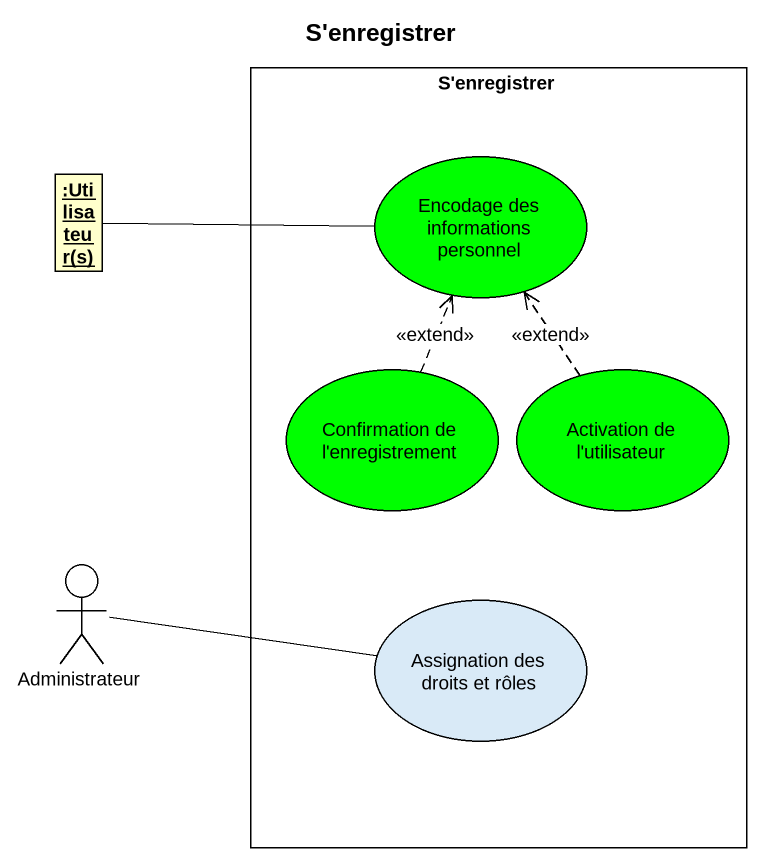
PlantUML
@startuml
title S'enregistrer
allowmixing
hide circle
hide empty members
rectangle "S'enregistrer" as S_enregistrer {
  usecase "Encodage des informations personnel" as Encodage_des_informations #00FF00
  usecase "Confirmation de l'enregistrement" as Confirmation_de_l #00FF00
  usecase "Activation de l'utilisateur" as Activation_de_l_utilisateur #00FF00
  usecase "Assignation des droits et rôles" as Assignation_des_droits_et
}
object ":Utilisateur(s)" as Utilisateur_s
actor Administrateur
Utilisateur_s -right- Encodage_des_informations
Confirmation_de_l .up.> Encodage_des_informations : <<extend>>
Activation_de_l_utilisateur .up.> Encodage_des_informations : <<extend>>
Administrateur -right- Assignation_des_droits_et
@enduml
